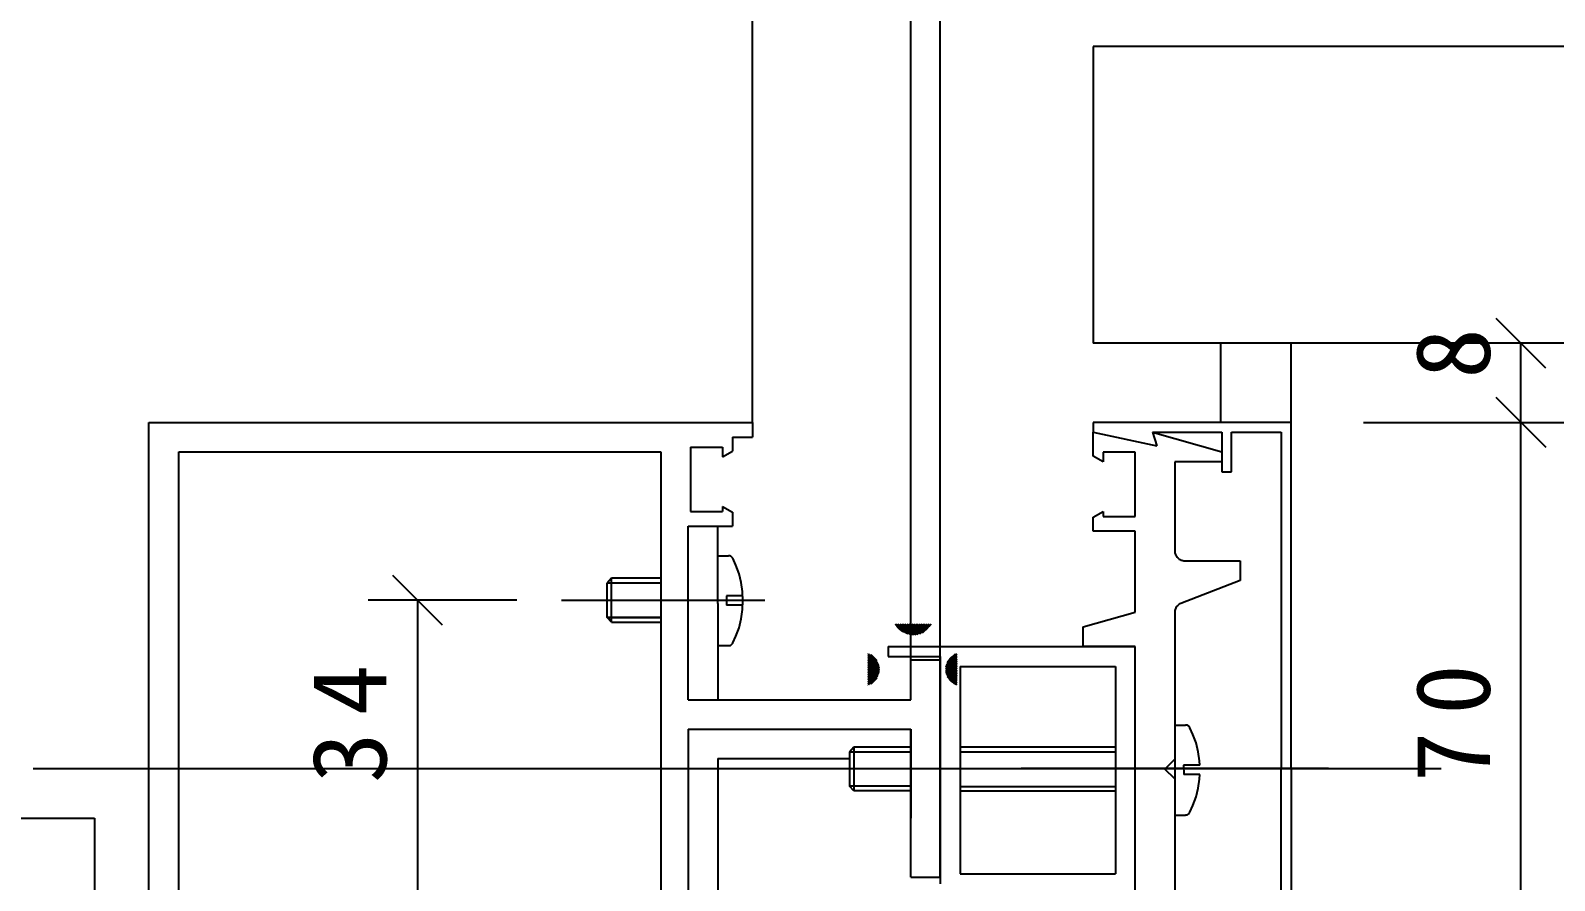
# Model space of a CAD drawing. Header units: metres. Extents: x 0 to 420, y 0 to 297.
# Drawn here: x 218.2 to 279.6, y 170.7 to 205 of the extents above; entities that cross this region are included whole.
import ezdxf

# ---------------------------------------------------------------- set-up
doc = ezdxf.new("R2010")
doc.units = ezdxf.units.M

msp = doc.modelspace()

# ---------------------------------------------------------------- linework, layer by layer
for p, q in [((247.32, 189.21), (247.32, 270.11)), ((253.7, 179.64), (253.7, 270.11)), ((254.89, 179.64), (254.89, 270.11)), ((338.56, 204.36), (261.05, 204.36)), ((261.05, 204.36), (261.05, 192.4)), ((279.29, 191.4), (277.29, 193.4)), ((338.56, 192.4), (261.05, 192.4)), ((266.19, 192.4), (266.19, 189.21)), ((269.03, 175.26), (269.03, 192.4)), ((278.29, 192.4), (276.29, 192.4)), ((278.29, 189.21), (278.29, 192.4)), ((279.29, 188.21), (277.29, 190.21)), ((277.29, 190.21), (279.29, 188.21)), ((223, 161.3), (223, 189.21)), ((223, 189.21), (247.32, 189.21)), ((247.32, 189.21), (247.32, 188.61)), ((269.03, 189.21), (261.05, 189.21)), ((261.05, 189.21), (261.05, 188.81)), ((271.95, 189.21), (280.29, 189.21)), ((271.95, 189.21), (280.29, 189.21)), ((278.29, 161.3), (278.29, 189.21)), ((246.52, 188.61), (246.52, 188.05)), ((246.52, 188.61), (247.32, 188.61)), ((261.05, 188.81), (263.62, 188.27)), ((261.05, 188.41), (261.05, 188.81)), ((263.44, 188.81), (266.24, 188.02)), ((263.44, 188.81), (266.24, 188.81)), ((263.44, 188.81), (266.24, 188.81)), ((263.44, 188.81), (263.62, 188.27)), ((266.24, 188.81), (266.24, 187.62)), ((266.24, 188.81), (266.24, 187.22)), ((266.63, 188.81), (268.63, 188.81)), ((266.63, 187.22), (266.63, 188.81)), ((268.63, 188.81), (268.63, 175.26)), ((224.2, 162.5), (224.2, 188.02)), ((224.2, 188.02), (243.63, 188.02)), ((243.63, 188.02), (243.63, 162.5)), ((244.83, 188.21), (244.83, 185.62)), ((244.83, 188.21), (246.12, 188.21)), ((246.12, 188.21), (246.12, 187.82)), ((246.12, 187.82), (246.52, 188.05)), ((261.05, 187.85), (261.05, 188.41)), ((262.75, 188.01), (261.45, 188.01)), ((261.45, 188.01), (261.45, 187.62)), ((262.75, 185.42), (262.75, 188.01)), ((261.45, 187.62), (261.05, 187.85)), ((264.34, 187.62), (264.34, 184.03)), ((266.24, 187.62), (264.34, 187.62)), ((266.24, 187.22), (266.63, 187.22)), ((244.83, 185.62), (246.12, 185.62)), ((246.12, 185.82), (246.52, 185.59)), ((246.12, 185.82), (246.12, 185.62)), ((246.52, 185.59), (246.52, 185.03)), ((261.05, 185.39), (261.45, 185.62)), ((261.45, 185.62), (261.45, 185.42)), ((244.73, 185.03), (246.52, 185.03)), ((244.73, 178.03), (244.73, 185.03)), ((245.92, 181.91), (245.92, 185.03)), ((261.05, 184.83), (261.05, 185.39)), ((261.45, 185.42), (262.75, 185.42)), ((262.75, 184.83), (261.05, 184.83)), ((262.75, 181.56), (262.75, 184.83)), ((245.92, 183.83), (246.35, 183.83)), ((234.83, 181.04), (232.83, 183.04)), ((264.74, 183.63), (266.97, 183.63)), ((266.97, 183.63), (266.97, 182.83)), ((241.64, 182.93), (241.46, 182.73)), ((241.64, 182.93), (241.46, 182.73)), ((243.63, 182.73), (241.46, 182.73)), ((243.63, 182.73), (241.46, 182.73)), ((241.46, 181.36), (241.46, 182.73)), ((241.46, 181.35), (241.46, 182.72)), ((243.63, 182.93), (241.64, 182.93)), ((243.63, 182.93), (241.64, 182.93)), ((241.64, 181.15), (241.64, 182.93)), ((241.64, 181.16), (241.64, 182.93)), ((266.97, 182.83), (264.58, 181.91)), ((237.83, 182.04), (231.83, 182.04)), ((233.83, 168.48), (233.83, 182.04)), ((239.63, 182.04), (247.82, 182.04)), ((245.92, 181.91), (245.92, 178.03)), ((246.93, 182.22), (246.27, 182.22)), ((246.27, 182.22), (246.27, 181.84)), ((246.93, 181.84), (246.27, 181.84)), ((241.46, 181.36), (243.63, 181.36)), ((241.64, 181.16), (241.46, 181.36)), ((241.46, 181.35), (243.63, 181.35)), ((241.64, 181.15), (241.46, 181.35)), ((260.65, 180.97), (262.75, 181.56)), ((264.34, 181.54), (264.34, 174.84)), ((241.64, 181.16), (243.63, 181.16)), ((241.64, 181.15), (243.63, 181.15)), ((253.08, 181.05), (253.11, 181.08)), ((253.36, 180.78), (253.08, 181.06)), ((253.11, 181.01), (253.18, 181.08)), ((253.5, 180.71), (253.13, 181.08)), ((253.14, 180.97), (253.25, 181.08)), ((253.17, 180.93), (253.32, 181.08)), ((253.6, 180.68), (253.2, 181.08)), ((253.21, 180.89), (253.39, 181.08)), ((253.24, 180.86), (253.46, 181.08)), ((253.69, 180.66), (253.27, 181.08)), ((253.28, 180.83), (253.53, 181.08)), ((253.32, 180.8), (253.6, 181.08)), ((253.76, 180.65), (253.34, 181.08)), ((253.37, 180.77), (253.67, 181.08)), ((253.84, 180.65), (253.41, 181.08)), ((253.41, 180.75), (253.74, 181.08)), ((253.46, 180.72), (253.81, 181.08)), ((253.9, 180.66), (253.48, 181.08)), ((253.51, 180.7), (253.88, 181.08)), ((253.96, 180.66), (253.55, 181.08)), ((253.56, 180.69), (253.95, 181.08)), ((254.02, 180.68), (253.62, 181.08)), ((253.62, 180.67), (254.02, 181.08)), ((253.68, 180.66), (254.09, 181.08)), ((254.07, 180.69), (253.69, 181.08)), ((253.74, 180.65), (254.16, 181.08)), ((254.13, 180.71), (253.76, 181.08)), ((253.81, 180.65), (254.23, 181.08)), ((254.18, 180.73), (253.83, 181.08)), ((253.88, 180.65), (254.3, 181.08)), ((254.22, 180.76), (253.9, 181.08)), ((253.96, 180.66), (254.37, 181.08)), ((254.27, 180.78), (253.97, 181.08)), ((254.31, 180.81), (254.05, 181.08)), ((254.06, 180.69), (254.44, 181.08)), ((254.35, 180.84), (254.12, 181.08)), ((254.17, 180.73), (254.52, 181.08)), ((254.39, 180.88), (254.19, 181.08)), ((254.42, 180.91), (254.26, 181.08)), ((254.45, 180.95), (254.33, 181.08)), ((254.49, 180.99), (254.4, 181.08)), ((254.52, 181.03), (254.47, 181.08)), ((254.54, 181.07), (254.54, 181.08)), ((260.65, 180.17), (260.65, 180.97)), ((245.92, 180.21), (246.35, 180.21)), ((252.79, 180.17), (262.75, 180.17)), ((252.79, 180.17), (252.79, 179.77)), ((262.75, 180.17), (260.65, 180.17)), ((262.75, 170.21), (262.75, 180.17)), ((251.98, 179.88), (252, 179.89)), ((251.98, 179.81), (252.05, 179.87)), ((251.98, 179.74), (252.09, 179.85)), ((252.43, 179.37), (251.98, 179.83)), ((251.98, 179.67), (252.14, 179.82)), ((251.98, 179.6), (252.18, 179.8)), ((251.98, 179.53), (252.22, 179.76)), ((252.44, 179.29), (251.98, 179.75)), ((251.98, 179.46), (252.25, 179.73)), ((251.98, 179.39), (252.29, 179.69)), ((252.44, 179.22), (251.98, 179.68)), ((251.98, 179.32), (252.32, 179.65)), ((252.44, 179.16), (251.98, 179.61)), ((251.98, 179.25), (252.34, 179.61)), ((251.98, 179.18), (252.37, 179.56)), ((252.43, 179.1), (251.98, 179.54)), ((251.98, 179.11), (252.39, 179.52)), ((252.41, 179.04), (251.98, 179.47)), ((251.98, 179.04), (252.41, 179.47)), ((251.98, 178.97), (252.43, 179.41)), ((252.39, 178.99), (251.98, 179.4)), ((251.98, 178.9), (252.44, 179.35)), ((252.35, 179.6), (252.11, 179.84)), ((252.79, 179.77), (254.89, 179.77)), ((253.7, 179.64), (254.89, 179.64)), ((253.7, 179.64), (254.89, 179.64)), ((253.7, 178.03), (253.7, 179.64)), ((254.89, 179.77), (254.89, 174.85)), ((254.89, 170.87), (254.89, 179.64)), ((254.89, 176.86), (254.89, 179.64)), ((255.11, 179.28), (255.57, 179.74)), ((255.11, 179.21), (255.57, 179.66)), ((255.12, 179.35), (255.57, 179.81)), ((255.12, 179.14), (255.57, 179.59)), ((255.57, 178.92), (255.12, 179.37)), ((255.13, 179.09), (255.57, 179.52)), ((255.57, 178.99), (255.13, 179.42)), ((255.14, 179.44), (255.57, 179.88)), ((255.57, 179.06), (255.15, 179.48)), ((255.15, 179.03), (255.57, 179.45)), ((255.57, 179.13), (255.17, 179.53)), ((255.17, 178.98), (255.57, 179.38)), ((255.18, 179.56), (255.49, 179.86)), ((255.57, 179.2), (255.19, 179.58)), ((255.57, 179.27), (255.22, 179.62)), ((255.57, 179.34), (255.25, 179.66)), ((255.57, 179.41), (255.28, 179.7)), ((255.57, 179.48), (255.31, 179.74)), ((255.57, 179.55), (255.35, 179.77)), ((255.57, 179.62), (255.39, 179.8)), ((255.57, 179.69), (255.43, 179.83)), ((255.57, 179.76), (255.47, 179.86)), ((255.57, 179.83), (255.52, 179.88)), ((255.69, 179.37), (255.69, 171.01)), ((255.69, 179.37), (261.95, 179.37)), ((261.95, 179.37), (261.95, 171.01)), ((252.37, 178.94), (251.98, 179.33)), ((251.98, 178.83), (252.44, 179.29)), ((252.34, 178.9), (251.98, 179.26)), ((251.98, 178.75), (252.44, 179.22)), ((252.32, 178.86), (251.98, 179.19)), ((251.98, 178.68), (252.43, 179.14)), ((252.29, 178.82), (251.98, 179.12)), ((252.25, 178.78), (251.98, 179.05)), ((252.22, 178.75), (251.98, 178.98)), ((252.18, 178.71), (251.98, 178.91)), ((252.14, 178.69), (251.98, 178.84)), ((252.09, 178.66), (251.98, 178.77)), ((252.11, 178.67), (252.35, 178.91)), ((255.57, 178.84), (255.11, 179.3)), ((255.57, 178.77), (255.11, 179.23)), ((255.57, 178.7), (255.12, 179.16)), ((255.57, 178.63), (255.14, 179.07)), ((255.49, 178.65), (255.18, 178.95)), ((255.19, 178.93), (255.57, 179.31)), ((255.22, 178.89), (255.57, 179.24)), ((255.25, 178.85), (255.57, 179.17)), ((255.28, 178.81), (255.57, 179.1)), ((255.31, 178.77), (255.57, 179.03)), ((255.35, 178.74), (255.57, 178.96)), ((255.39, 178.71), (255.57, 178.89)), ((255.43, 178.68), (255.57, 178.82)), ((255.48, 178.65), (255.57, 178.75)), ((252.05, 178.64), (251.98, 178.7)), ((252, 178.61), (251.98, 178.63)), ((255.52, 178.63), (255.57, 178.68)), ((244.73, 178.03), (253.7, 178.03)), ((264.34, 177.01), (264.77, 177.01)), ((244.73, 176.84), (244.73, 165.49)), ((244.73, 176.84), (253.7, 176.84)), ((253.7, 170.87), (253.7, 176.84)), ((253.7, 176.84), (253.7, 174.35)), ((251.41, 176.12), (251.23, 175.92)), ((251.23, 175.93), (253.7, 175.93)), ((251.23, 175.92), (251.23, 174.55)), ((251.41, 176.13), (253.7, 176.13)), ((251.41, 176.12), (251.41, 174.35)), ((261.95, 176.12), (255.69, 176.12)), ((261.95, 175.92), (255.69, 175.92)), ((218.33, 175.26), (275.08, 175.26)), ((245.92, 175.66), (245.92, 165.49)), ((245.92, 175.66), (251.23, 175.66)), ((270.53, 175.26), (258.15, 175.26)), ((263.94, 175.23), (264.34, 175.63)), ((264.34, 174.84), (263.94, 175.23)), ((265.35, 175.39), (264.69, 175.39)), ((264.69, 175.39), (264.7, 175.02)), ((268.63, 161.7), (268.63, 175.26)), ((269.03, 175.26), (269.03, 161.3)), ((251.41, 174.35), (251.23, 174.55)), ((253.7, 174.55), (251.23, 174.55)), ((254.89, 174.85), (254.89, 170.61)), ((254.89, 174.85), (254.89, 170.87)), ((255.69, 174.53), (261.95, 174.53)), ((264.34, 174.86), (264.34, 168.97)), ((265.35, 175.02), (264.7, 175.02)), ((253.7, 174.36), (251.41, 174.36)), ((253.7, 174.35), (253.7, 173.25)), ((255.69, 174.35), (261.95, 174.35)), ((97.7, 173.26), (220.81, 173.26)), ((220.81, 173.26), (220.81, 161.3)), ((264.34, 173.38), (264.77, 173.38)), ((253.7, 170.87), (254.89, 170.87)), ((255.69, 171.01), (261.95, 171.01))]:
    msp.add_line(p, q)
for points in [[(246.53, 183.73), (246.53, 183.73), (246.52, 183.75), (246.51, 183.76), (246.49, 183.78), (246.48, 183.79), (246.46, 183.8), (246.45, 183.81), (246.43, 183.82), (246.41, 183.83), (246.39, 183.83), (246.37, 183.83), (246.35, 183.83), (246.35, 183.83)], [(246.94, 182.02), (246.92, 182.39), (246.87, 182.75), (246.78, 183.11), (246.65, 183.46), (246.53, 183.73)], [(264.34, 184.03), (264.34, 183.99), (264.35, 183.95), (264.36, 183.91), (264.37, 183.88), (264.39, 183.84), (264.41, 183.81), (264.43, 183.78), (264.46, 183.75), (264.49, 183.72), (264.52, 183.7), (264.55, 183.68), (264.59, 183.66), (264.62, 183.65), (264.66, 183.64), (264.7, 183.63), (264.74, 183.63)], [(246.53, 180.32), (246.65, 180.59), (246.78, 180.93), (246.87, 181.29), (246.92, 181.66), (246.94, 182.02)], [(264.58, 181.91), (264.55, 181.9), (264.52, 181.88), (264.49, 181.85), (264.46, 181.83), (264.43, 181.8), (264.41, 181.77), (264.39, 181.73), (264.37, 181.7), (264.36, 181.66), (264.35, 181.62), (264.34, 181.58), (264.34, 181.54), (264.34, 181.54)], [(246.35, 180.21), (246.37, 180.21), (246.39, 180.21), (246.41, 180.22), (246.43, 180.22), (246.45, 180.23), (246.46, 180.24), (246.48, 180.25), (246.49, 180.27), (246.51, 180.28), (246.52, 180.3), (246.53, 180.31), (246.53, 180.32)], [(264.95, 176.9), (264.95, 176.91), (264.94, 176.92), (264.93, 176.94), (264.91, 176.95), (264.9, 176.97), (264.88, 176.98), (264.87, 176.99), (264.85, 177), (264.83, 177), (264.81, 177.01), (264.79, 177.01), (264.77, 177.01), (264.77, 177.01)], [(265.35, 175.39), (265.34, 175.57), (265.29, 175.93), (265.2, 176.29), (265.07, 176.63), (264.95, 176.9)], [(264.95, 173.49), (265.07, 173.76), (265.2, 174.11), (265.29, 174.46), (265.34, 174.83), (265.35, 175.02)], [(264.77, 173.38), (264.79, 173.39), (264.81, 173.39), (264.83, 173.39), (264.85, 173.4), (264.87, 173.41), (264.88, 173.42), (264.9, 173.43), (264.91, 173.44), (264.93, 173.46), (264.94, 173.47), (264.95, 173.49), (264.95, 173.49)]]:
    msp.add_lwpolyline(points)

# ---------------------------------------------------------------- texts
for s, p in [('8', (277.04, 190.97)), ('4', (232.57, 177.4)), ('0', (277.04, 177.42)), ('3', (232.57, 174.67)), ('7', (277.04, 174.7))]:
    msp.add_text(s, height=3, rotation=90).set_placement(p)

doc.saveas('drawing.dxf')
